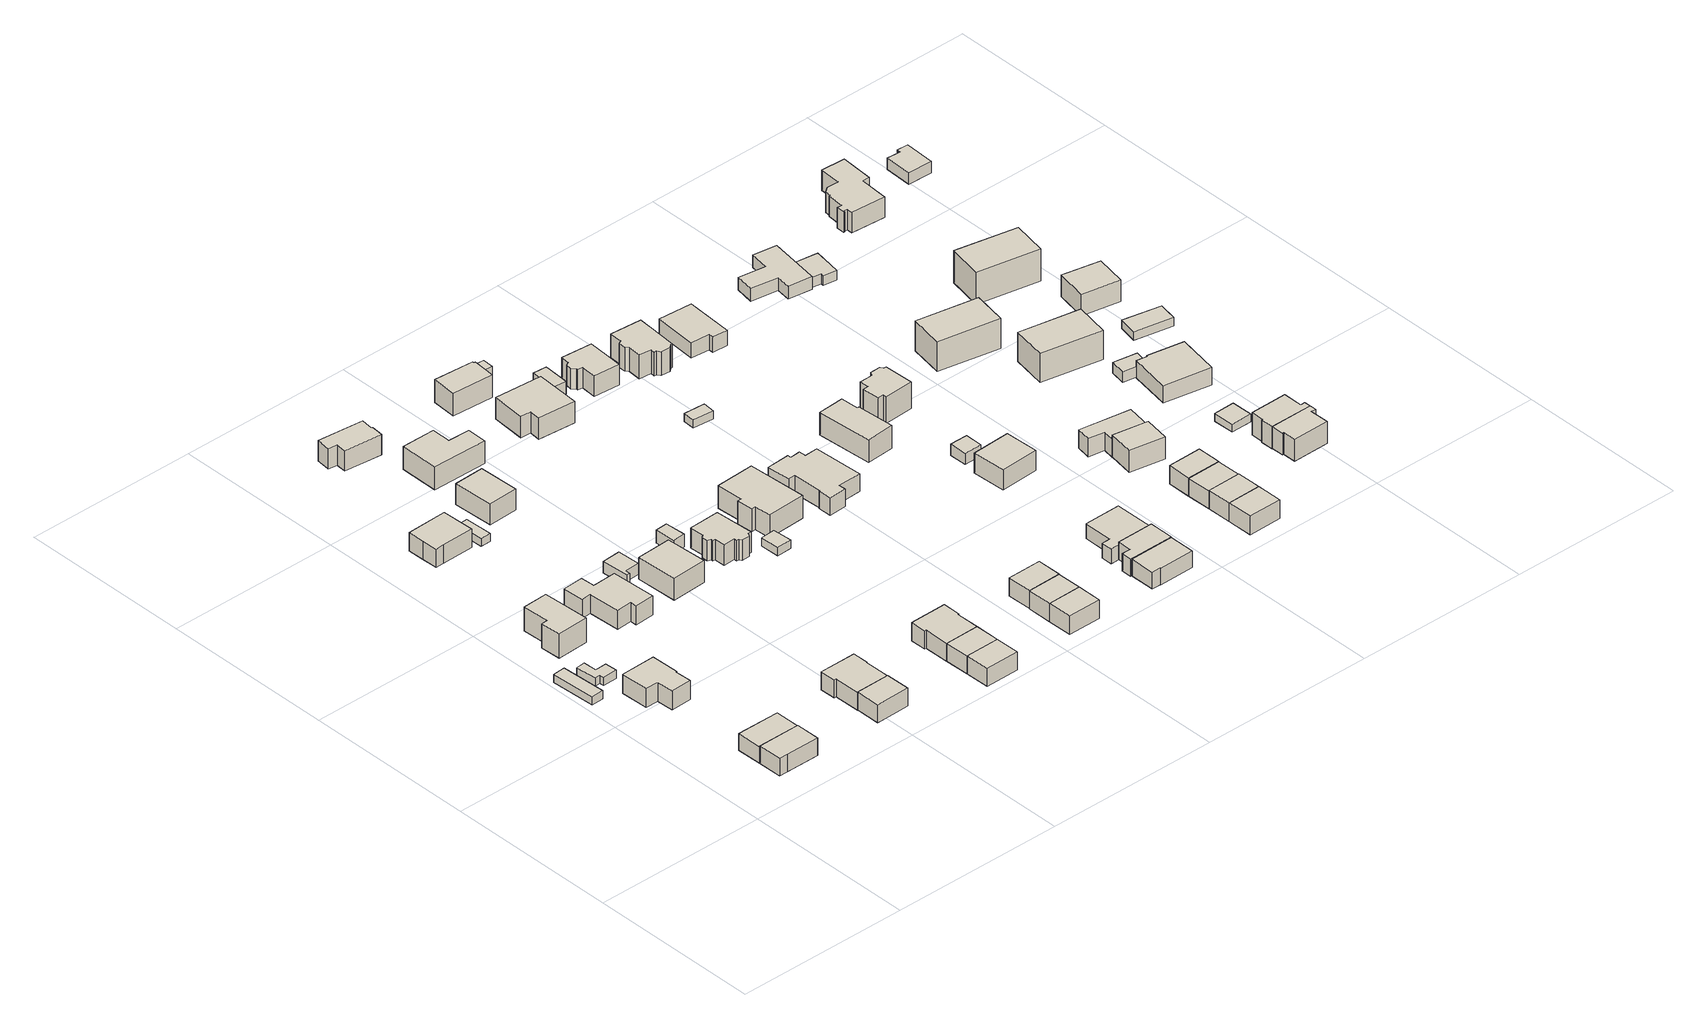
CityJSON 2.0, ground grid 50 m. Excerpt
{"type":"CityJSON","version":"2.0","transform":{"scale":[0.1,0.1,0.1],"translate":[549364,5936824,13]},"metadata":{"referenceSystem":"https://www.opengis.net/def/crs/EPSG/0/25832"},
"CityObjects":{
"building1":{"type":"Building","attributes":{"Gemeindeschluessel":"02200227","Geometrietyp2DReferenz":"3000","BezugspunktDach":"2000","function":"31001_1010","measuredHeight":2.42,"storeysAboveGround":1},"address":[{"country":"Germany","locality":"Hamburg","thoroughfareName":"Wülpensand","postcode":"22559"}],"geometry":[{"type":"Solid","lod":"1","boundaries":[[[[0,1,2,3]],[[4,5,6,7]],[[2,4,7,3]],[[1,5,4,2]],[[0,6,5,1]],[[3,7,6,0]]]]}]},
"building2":{"type":"Building","attributes":{"Gemeindeschluessel":"02200227","Geometrietyp2DReferenz":"3000","BezugspunktDach":"2000","function":"31001_1010","measuredHeight":6.44,"storeysAboveGround":2},"address":[{"country":"Germany","locality":"Hamburg","thoroughfareNumber":"44","thoroughfareName":"Wolferskamp","postcode":"22559"}],"geometry":[{"type":"Solid","lod":"1","boundaries":[[[[8,9,10,11,12]],[[13,14,15,16,17]],[[11,13,17,12]],[[10,14,13,11]],[[9,15,14,10]],[[8,16,15,9]],[[12,17,16,8]]]]}]},
"building3":{"type":"Building","attributes":{"Gemeindeschluessel":"02200227","Geometrietyp2DReferenz":"3000","BezugspunktDach":"2000","function":"31001_1010","measuredHeight":6.48,"storeysAboveGround":2},"address":[{"country":"Germany","locality":"Hamburg","thoroughfareNumber":"46","thoroughfareName":"Wolferskamp","postcode":"22559"}],"geometry":[{"type":"Solid","lod":"1","boundaries":[[[[18,11,10,19]],[[20,21,22,23]],[[10,20,23,19]],[[11,21,20,10]],[[18,22,21,11]],[[19,23,22,18]]]]}]},
"building4":{"type":"Building","attributes":{"Gemeindeschluessel":"02200227","Geometrietyp2DReferenz":"3000","BezugspunktDach":"2000","function":"31001_1010","measuredHeight":7.04,"storeysAboveGround":1},"address":[{"country":"Germany","locality":"Hamburg","thoroughfareNumber":"25a","thoroughfareName":"Wülpensand","postcode":"22559"}],"geometry":[{"type":"Solid","lod":"1","boundaries":[[[[24,25,26,27,28,29,30,31]],[[32,33,34,35,36,37,38,39]],[[30,32,39,31]],[[29,33,32,30]],[[28,34,33,29]],[[27,35,34,28]],[[26,36,35,27]],[[25,37,36,26]],[[24,38,37,25]],[[31,39,38,24]]]]}]},
"building5":{"type":"Building","attributes":{"Gemeindeschluessel":"02200227","Geometrietyp2DReferenz":"3000","BezugspunktDach":"2000","function":"31001_1010","measuredHeight":2.74,"storeysAboveGround":1},"address":[{"country":"Germany","locality":"Hamburg","thoroughfareName":"Wülpensand","postcode":"22559"}],"geometry":[{"type":"Solid","lod":"1","boundaries":[[[[40,41,42,43,44,45,46,47]],[[48,49,50,51,52,53,54,55]],[[46,48,55,47]],[[45,49,48,46]],[[44,50,49,45]],[[43,51,50,44]],[[42,52,51,43]],[[41,53,52,42]],[[40,54,53,41]],[[47,55,54,40]]]]}]},
"building6":{"type":"Building","attributes":{"Gemeindeschluessel":"02200227","Geometrietyp2DReferenz":"3000","BezugspunktDach":"2000","function":"31001_1010","measuredHeight":10.17,"storeysAboveGround":1},"address":[{"country":"Germany","locality":"Hamburg","thoroughfareNumber":"25","thoroughfareName":"Wülpensand","postcode":"22559"}],"geometry":[{"type":"Solid","lod":"1","boundaries":[[[[56,57,58,59,60,61]],[[62,63,64,65,66,67]],[[60,62,67,61]],[[59,63,62,60]],[[58,64,63,59]],[[57,65,64,58]],[[56,66,65,57]],[[61,67,66,56]]]]}]},
"building7":{"type":"Building","attributes":{"Gemeindeschluessel":"02200227","Geometrietyp2DReferenz":"3000","BezugspunktDach":"2000","function":"31001_1010","measuredHeight":5.89,"storeysAboveGround":2},"address":[{"country":"Germany","locality":"Hamburg","thoroughfareNumber":"36","thoroughfareName":"Wolferskamp","postcode":"22559"}],"geometry":[{"type":"Solid","lod":"1","boundaries":[[[[68,69,70,71]],[[72,73,74,75]],[[70,72,75,71]],[[69,73,72,70]],[[68,74,73,69]],[[71,75,74,68]]]]}]},
"building8":{"type":"Building","attributes":{"Gemeindeschluessel":"02200227","Geometrietyp2DReferenz":"3000","BezugspunktDach":"2000","function":"31001_1100","measuredHeight":8.63,"storeysAboveGround":1},"address":[{"country":"Germany","locality":"Hamburg","thoroughfareNumber":"23","thoroughfareName":"Wülpensand","postcode":"22559"}],"geometry":[{"type":"Solid","lod":"1","boundaries":[[[[76,77,78,79,80,81,82,83,84,85]],[[86,87,88,89,90,91,92,93,94,95]],[[84,86,95,85]],[[83,87,86,84]],[[82,88,87,83]],[[81,89,88,82]],[[80,90,89,81]],[[79,91,90,80]],[[78,92,91,79]],[[77,93,92,78]],[[76,94,93,77]],[[85,95,94,76]]]]}]},
"building9":{"type":"Building","attributes":{"Gemeindeschluessel":"02200227","Geometrietyp2DReferenz":"3000","BezugspunktDach":"2000","function":"31001_1010","measuredHeight":6.88,"storeysAboveGround":2},"address":[{"country":"Germany","locality":"Hamburg","thoroughfareNumber":"22","thoroughfareName":"Wülpensand","postcode":"22559"}],"geometry":[{"type":"Solid","lod":"1","boundaries":[[[[96,97,98,99,100,101]],[[102,103,104,105,106,107]],[[100,102,107,101]],[[99,103,102,100]],[[98,104,103,99]],[[97,105,104,98]],[[96,106,105,97]],[[101,107,106,96]]]]}]},
"building10":{"type":"Building","attributes":{"Gemeindeschluessel":"02200227","Geometrietyp2DReferenz":"3000","BezugspunktDach":"2000","function":"31001_1010","measuredHeight":6.05,"storeysAboveGround":2},"address":[{"country":"Germany","locality":"Hamburg","thoroughfareNumber":"38","thoroughfareName":"Wolferskamp","postcode":"22559"}],"geometry":[{"type":"Solid","lod":"1","boundaries":[[[[108,109,110,111,112,113,114,115]],[[116,117,118,119,120,121,122,123]],[[114,116,123,115]],[[113,117,116,114]],[[112,118,117,113]],[[111,119,118,112]],[[110,120,119,111]],[[109,121,120,110]],[[108,122,121,109]],[[115,123,122,108]]]]}]},
"building11":{"type":"Building","attributes":{"Gemeindeschluessel":"02200227","Geometrietyp2DReferenz":"3000","BezugspunktDach":"2000","function":"31001_2460","measuredHeight":2.36,"storeysAboveGround":1},"address":[{"country":"Germany","locality":"Hamburg","thoroughfareName":"Wülpensand","postcode":"22559"}],"geometry":[{"type":"Solid","lod":"1","boundaries":[[[[124,125,126,127]],[[128,129,130,131]],[[126,128,131,127]],[[125,129,128,126]],[[124,130,129,125]],[[127,131,130,124]]]]}]},
"building12":{"type":"Building","attributes":{"Gemeindeschluessel":"02200227","Geometrietyp2DReferenz":"3000","BezugspunktDach":"2000","function":"31001_2460","measuredHeight":3.91,"storeysAboveGround":1},"address":[{"country":"Germany","locality":"Hamburg","thoroughfareName":"Wülpensand","postcode":"22559"}],"geometry":[{"type":"Solid","lod":"1","boundaries":[[[[132,133,134,135,136,137]],[[138,139,140,141,142,143]],[[136,138,143,137]],[[135,139,138,136]],[[134,140,139,135]],[[133,141,140,134]],[[132,142,141,133]],[[137,143,142,132]]]]}]},
"building13":{"type":"Building","attributes":{"Gemeindeschluessel":"02200227","Geometrietyp2DReferenz":"3000","BezugspunktDach":"2000","function":"31001_1010","measuredHeight":8.27,"storeysAboveGround":1},"address":[{"country":"Germany","locality":"Hamburg","thoroughfareNumber":"21","thoroughfareName":"Wülpensand","postcode":"22559"}],"geometry":[{"type":"Solid","lod":"1","boundaries":[[[[144,145,146,147]],[[148,149,150,151]],[[146,148,151,147]],[[145,149,148,146]],[[144,150,149,145]],[[147,151,150,144]]]]}]},
"building14":{"type":"Building","attributes":{"Gemeindeschluessel":"02200227","Geometrietyp2DReferenz":"3000","BezugspunktDach":"2000","function":"31001_1010","measuredHeight":8.32,"storeysAboveGround":1},"address":[{"country":"Germany","locality":"Hamburg","thoroughfareNumber":"20","thoroughfareName":"Wülpensand","postcode":"22559"}],"geometry":[{"type":"Solid","lod":"1","boundaries":[[[[152,153,154,155]],[[156,157,158,159]],[[154,156,159,155]],[[153,157,156,154]],[[152,158,157,153]],[[155,159,158,152]]]]}]},
"building15":{"type":"Building","attributes":{"Gemeindeschluessel":"02200227","Geometrietyp2DReferenz":"3000","BezugspunktDach":"2000","function":"31001_1010","measuredHeight":8.67,"storeysAboveGround":1},"address":[{"country":"Germany","locality":"Hamburg","thoroughfareNumber":"22","thoroughfareName":"Wildkoppel","postcode":"22559"}],"geometry":[{"type":"Solid","lod":"1","boundaries":[[[[160,161,162,163,164,165,166,167]],[[168,169,170,171,172,173,174,175]],[[166,168,175,167]],[[165,169,168,166]],[[164,170,169,165]],[[163,171,170,164]],[[162,172,171,163]],[[161,173,172,162]],[[160,174,173,161]],[[167,175,174,160]]]]}]},
"building16":{"type":"Building","attributes":{"Gemeindeschluessel":"02200227","Geometrietyp2DReferenz":"3000","BezugspunktDach":"2000","function":"31001_1010","measuredHeight":6,"storeysAboveGround":2},"address":[{"country":"Germany","locality":"Hamburg","thoroughfareNumber":"26","thoroughfareName":"Wolferskamp","postcode":"22559"}],"geometry":[{"type":"Solid","lod":"1","boundaries":[[[[176,177,178,179]],[[180,181,182,183]],[[178,180,183,179]],[[177,181,180,178]],[[176,182,181,177]],[[179,183,182,176]]]]}]},
"building17":{"type":"Building","attributes":{"Gemeindeschluessel":"02200227","Geometrietyp2DReferenz":"3000","BezugspunktDach":"2000","function":"31001_1010","measuredHeight":5.91,"storeysAboveGround":2},"address":[{"country":"Germany","locality":"Hamburg","thoroughfareNumber":"28","thoroughfareName":"Wolferskamp","postcode":"22559"}],"geometry":[{"type":"Solid","lod":"1","boundaries":[[[[184,176,179,185]],[[183,182,186,187]],[[179,183,187,185]],[[176,182,183,179]],[[184,186,182,176]],[[185,187,186,184]]]]}]},
"building18":{"type":"Building","attributes":{"Gemeindeschluessel":"02200227","Geometrietyp2DReferenz":"3000","BezugspunktDach":"2000","function":"31001_1010","measuredHeight":6.17,"storeysAboveGround":2},"address":[{"country":"Germany","locality":"Hamburg","thoroughfareNumber":"30","thoroughfareName":"Wolferskamp","postcode":"22559"}],"geometry":[{"type":"Solid","lod":"1","boundaries":[[[[188,189,190,191,192,193,194,195]],[[196,197,187,186,198,199,200,201]],[[194,196,201,195]],[[193,197,196,194]],[[192,187,197,193]],[[191,186,187,192]],[[190,198,186,191]],[[189,199,198,190]],[[188,200,199,189]],[[195,201,200,188]]]]}]},
"building19":{"type":"Building","attributes":{"Gemeindeschluessel":"02200227","Geometrietyp2DReferenz":"3000","BezugspunktDach":"2000","function":"31001_2460","measuredHeight":4.42,"storeysAboveGround":1},"address":[{"country":"Germany","locality":"Hamburg","thoroughfareName":"Wülpensand","postcode":"22559"}],"geometry":[{"type":"Solid","lod":"1","boundaries":[[[[202,203,204,205]],[[206,207,208,209]],[[204,206,209,205]],[[203,207,206,204]],[[202,208,207,203]],[[205,209,208,202]]]]}]},
"building20":{"type":"Building","attributes":{"Gemeindeschluessel":"02200227","Geometrietyp2DReferenz":"3000","BezugspunktDach":"2000","function":"31001_1100","measuredHeight":8.51,"storeysAboveGround":1},"address":[{"country":"Germany","locality":"Hamburg","thoroughfareNumber":"24","thoroughfareName":"Wildkoppel","postcode":"22559"}],"geometry":[{"type":"Solid","lod":"1","boundaries":[[[[210,211,212,213,214,215]],[[216,217,218,219,220,221]],[[214,216,221,215]],[[213,217,216,214]],[[212,218,217,213]],[[211,219,218,212]],[[210,220,219,211]],[[215,221,220,210]]]]}]},
"building21":{"type":"Building","attributes":{"Gemeindeschluessel":"02200227","Geometrietyp2DReferenz":"3000","BezugspunktDach":"2000","function":"31001_1010","measuredHeight":8.12,"storeysAboveGround":1},"address":[{"country":"Germany","locality":"Hamburg","thoroughfareNumber":"19","thoroughfareName":"Wülpensand","postcode":"22559"}],"geometry":[{"type":"Solid","lod":"1","boundaries":[[[[222,223,224,225,226,227,228,229,230,231,232,233,234,235,236,237]],[[238,239,240,241,242,243,244,245,246,247,248,249,250,251,252,253]],[[236,238,253,237]],[[235,239,238,236]],[[234,240,239,235]],[[233,241,240,234]],[[232,242,241,233]],[[231,243,242,232]],[[230,244,243,231]],[[229,245,244,230]],[[228,246,245,229]],[[227,247,246,228]],[[226,248,247,227]],[[225,249,248,226]],[[224,250,249,225]],[[223,251,250,224]],[[222,252,251,223]],[[237,253,252,222]]]]}]},
"building22":{"type":"Building","attributes":{"Gemeindeschluessel":"02200227","Geometrietyp2DReferenz":"3000","BezugspunktDach":"2000","function":"31001_1310","measuredHeight":2.44,"storeysAboveGround":1},"address":[{"country":"Germany","locality":"Hamburg","thoroughfareName":"Wülpensand","postcode":"22559"}],"geometry":[{"type":"Solid","lod":"1","boundaries":[[[[254,255,256,257]],[[258,259,260,261]],[[256,258,261,257]],[[255,259,258,256]],[[254,260,259,255]],[[257,261,260,254]]]]}]},
"building23":{"type":"Building","attributes":{"Gemeindeschluessel":"02200227","Geometrietyp2DReferenz":"3000","BezugspunktDach":"2000","function":"31001_1010","measuredHeight":8.8,"storeysAboveGround":1},"address":[{"country":"Germany","locality":"Hamburg","thoroughfareNumber":"17","thoroughfareName":"Wülpensand","postcode":"22559"}],"geometry":[{"type":"Solid","lod":"1","boundaries":[[[[262,263,264,265,266,267,268,269]],[[270,271,272,273,274,275,276,277]],[[268,270,277,269]],[[267,271,270,268]],[[266,272,271,267]],[[265,273,272,266]],[[264,274,273,265]],[[263,275,274,264]],[[262,276,275,263]],[[269,277,276,262]]]]}]},
"building24":{"type":"Building","attributes":{"Gemeindeschluessel":"02200227","Geometrietyp2DReferenz":"3000","BezugspunktDach":"2000","function":"31001_1010","measuredHeight":6.11,"storeysAboveGround":2},"address":[{"country":"Germany","locality":"Hamburg","thoroughfareNumber":"18","thoroughfareName":"Wolferskamp","postcode":"22559"}],"geometry":[{"type":"Solid","lod":"1","boundaries":[[[[278,279,280,281]],[[282,283,284,285]],[[280,282,285,281]],[[279,283,282,280]],[[278,284,283,279]],[[281,285,284,278]]]]}]},
"building25":{"type":"Building","attributes":{"Gemeindeschluessel":"02200227","Geometrietyp2DReferenz":"3000","BezugspunktDach":"2000","function":"31001_1010","measuredHeight":6.06,"storeysAboveGround":2},"address":[{"country":"Germany","locality":"Hamburg","thoroughfareNumber":"20","thoroughfareName":"Wolferskamp","postcode":"22559"}],"geometry":[{"type":"Solid","lod":"1","boundaries":[[[[286,278,281,287]],[[285,284,288,289]],[[281,285,289,287]],[[278,284,285,281]],[[286,288,284,278]],[[287,289,288,286]]]]}]},
"building26":{"type":"Building","attributes":{"Gemeindeschluessel":"02200227","Geometrietyp2DReferenz":"3000","BezugspunktDach":"2000","function":"31001_1010","measuredHeight":8.91,"storeysAboveGround":1},"address":[{"country":"Germany","locality":"Hamburg","thoroughfareNumber":"15","thoroughfareName":"Wildkoppel","postcode":"22559"}],"geometry":[{"type":"Solid","lod":"1","boundaries":[[[[290,291,292,293,294,295]],[[296,297,298,299,300,301]],[[294,296,301,295]],[[293,297,296,294]],[[292,298,297,293]],[[291,299,298,292]],[[290,300,299,291]],[[295,301,300,290]]]]}]},
"building27":{"type":"Building","attributes":{"Gemeindeschluessel":"02200227","Geometrietyp2DReferenz":"3000","BezugspunktDach":"2000","function":"31001_1010","measuredHeight":6.03,"storeysAboveGround":2},"address":[{"country":"Germany","locality":"Hamburg","thoroughfareNumber":"22","thoroughfareName":"Wolferskamp","postcode":"22559"}],"geometry":[{"type":"Solid","lod":"1","boundaries":[[[[302,303,304,305]],[[306,307,308,309]],[[304,306,309,305]],[[303,307,306,304]],[[302,308,307,303]],[[305,309,308,302]]]]}]},
"building28":{"type":"Building","attributes":{"Gemeindeschluessel":"02200227","Geometrietyp2DReferenz":"3000","BezugspunktDach":"2000","function":"31001_1010","measuredHeight":8.26,"storeysAboveGround":2},"address":[{"country":"Germany","locality":"Hamburg","thoroughfareNumber":"18","thoroughfareName":"Wülpensand","postcode":"22559"}],"geometry":[{"type":"Solid","lod":"1","boundaries":[[[[310,311,312,313,314,315]],[[316,317,318,319,320,321]],[[314,316,321,315]],[[313,317,316,314]],[[312,318,317,313]],[[311,319,318,312]],[[310,320,319,311]],[[315,321,320,310]]]]}]},
"building29":{"type":"Building","attributes":{"Gemeindeschluessel":"02200227","Geometrietyp2DReferenz":"3000","BezugspunktDach":"2000","function":"31001_2460","measuredHeight":3.54,"storeysAboveGround":1},"address":[{"country":"Germany","locality":"Hamburg","thoroughfareName":"Wildkoppel","postcode":"22559"}],"geometry":[{"type":"Solid","lod":"1","boundaries":[[[[322,323,324,325,326,327]],[[328,329,330,331,332,333]],[[326,328,333,327]],[[325,329,328,326]],[[324,330,329,325]],[[323,331,330,324]],[[322,332,331,323]],[[327,333,332,322]]]]}]},
"building30":{"type":"Building","attributes":{"Gemeindeschluessel":"02200227","Geometrietyp2DReferenz":"3000","BezugspunktDach":"2000","function":"31001_1100","measuredHeight":7.34,"storeysAboveGround":1},"address":[{"country":"Germany","locality":"Hamburg","thoroughfareNumber":"15","thoroughfareName":"Wülpensand","postcode":"22559"}],"geometry":[{"type":"Solid","lod":"1","boundaries":[[[[334,335,336,337,338,339,340,341,342,343,344,345,346,347]],[[348,349,350,351,352,353,354,355,356,357,358,359,360,361]],[[346,348,361,347]],[[345,349,348,346]],[[344,350,349,345]],[[343,351,350,344]],[[342,352,351,343]],[[341,353,352,342]],[[340,354,353,341]],[[339,355,354,340]],[[338,356,355,339]],[[337,357,356,338]],[[336,358,357,337]],[[335,359,358,336]],[[334,360,359,335]],[[347,361,360,334]]]]}]},
"building31":{"type":"Building","attributes":{"Gemeindeschluessel":"02200227","Geometrietyp2DReferenz":"3000","BezugspunktDach":"2000","function":"31001_2460","measuredHeight":4.53,"storeysAboveGround":1},"address":[{"country":"Germany","locality":"Hamburg","thoroughfareName":"Wülpensand","postcode":"22559"}],"geometry":[{"type":"Solid","lod":"1","boundaries":[[[[362,363,364,365]],[[366,367,368,369]],[[364,366,369,365]],[[363,367,366,364]],[[362,368,367,363]],[[365,369,368,362]]]]}]},
"building32":{"type":"Building","attributes":{"Gemeindeschluessel":"02200227","Geometrietyp2DReferenz":"3000","BezugspunktDach":"2000","function":"31001_2460","measuredHeight":2.34,"storeysAboveGround":1},"address":[{"country":"Germany","locality":"Hamburg","thoroughfareName":"Wülpensand","postcode":"22559"}],"geometry":[{"type":"Solid","lod":"1","boundaries":[[[[370,371,372,373]],[[374,375,376,377]],[[372,374,377,373]],[[371,375,374,372]],[[370,376,375,371]],[[373,377,376,370]]]]}]},
"building33":{"type":"Building","attributes":{"Gemeindeschluessel":"02200227","Geometrietyp2DReferenz":"3000","BezugspunktDach":"2000","function":"31001_1010","measuredHeight":7.93,"storeysAboveGround":1},"address":[{"country":"Germany","locality":"Hamburg","thoroughfareNumber":"16","thoroughfareName":"Wülpensand","postcode":"22559"}],"geometry":[{"type":"Solid","lod":"1","boundaries":[[[[378,379,380,381,382,383,384,385,386,387]],[[388,389,390,391,392,393,394,395,396,397]],[[386,388,397,387]],[[385,389,388,386]],[[384,390,389,385]],[[383,391,390,384]],[[382,392,391,383]],[[381,393,392,382]],[[380,394,393,381]],[[379,395,394,380]],[[378,396,395,379]],[[387,397,396,378]]]]}]},
"building34":{"type":"Building","attributes":{"Gemeindeschluessel":"02200227","Geometrietyp2DReferenz":"3000","BezugspunktDach":"2000","function":"31001_1010","measuredHeight":6.5,"storeysAboveGround":2},"address":[{"country":"Germany","locality":"Hamburg","thoroughfareNumber":"10","thoroughfareName":"Wolferskamp","postcode":"22559"}],"geometry":[{"type":"Solid","lod":"1","boundaries":[[[[398,399,400,401,402,403,404]],[[405,406,407,408,409,410,411]],[[403,405,411,404]],[[402,406,405,403]],[[401,407,406,402]],[[400,408,407,401]],[[399,409,408,400]],[[398,410,409,399]],[[404,411,410,398]]]]}]},
"building35":{"type":"Building","attributes":{"Gemeindeschluessel":"02200227","Geometrietyp2DReferenz":"3000","BezugspunktDach":"2000","function":"31001_1010","measuredHeight":6.42,"storeysAboveGround":2},"address":[{"country":"Germany","locality":"Hamburg","thoroughfareNumber":"12","thoroughfareName":"Wolferskamp","postcode":"22559"}],"geometry":[{"type":"Solid","lod":"1","boundaries":[[[[412,413,414,415,416,417,418]],[[419,420,421,422,423,424,425]],[[417,419,425,418]],[[416,420,419,417]],[[415,421,420,416]],[[414,422,421,415]],[[413,423,422,414]],[[412,424,423,413]],[[418,425,424,412]]]]}]},
"building36":{"type":"Building","attributes":{"Gemeindeschluessel":"02200227","Geometrietyp2DReferenz":"3000","BezugspunktDach":"2000","function":"31001_1010","measuredHeight":6.13,"storeysAboveGround":2},"address":[{"country":"Germany","locality":"Hamburg","thoroughfareNumber":"14","thoroughfareName":"Wolferskamp","postcode":"22559"}],"geometry":[{"type":"Solid","lod":"1","boundaries":[[[[426,427,428,412,429,430,431]],[[432,433,434,435,436,437,438]],[[430,432,438,431]],[[429,433,432,430]],[[412,434,433,429]],[[428,435,434,412]],[[427,436,435,428]],[[426,437,436,427]],[[431,438,437,426]]]]}]},
"building37":{"type":"Building","attributes":{"Gemeindeschluessel":"02200227","Geometrietyp2DReferenz":"3000","BezugspunktDach":"2000","function":"31001_1100","measuredHeight":8.91,"storeysAboveGround":1},"address":[{"country":"Germany","locality":"Hamburg","thoroughfareNumber":"13","thoroughfareName":"Wülpensand","postcode":"22559"}],"geometry":[{"type":"Solid","lod":"1","boundaries":[[[[439,440,441,442,443,444]],[[445,446,447,448,449,450]],[[443,445,450,444]],[[442,446,445,443]],[[441,447,446,442]],[[440,448,447,441]],[[439,449,448,440]],[[444,450,449,439]]]]}]},
"building38":{"type":"Building","attributes":{"Gemeindeschluessel":"02200227","Geometrietyp2DReferenz":"3000","BezugspunktDach":"2000","function":"31001_1010","measuredHeight":9.08,"storeysAboveGround":1},"address":[{"country":"Germany","locality":"Hamburg","thoroughfareNumber":"14","thoroughfareName":"Wülpensand","postcode":"22559"}],"geometry":[{"type":"Solid","lod":"1","boundaries":[[[[451,452,453,454,455,456,457,458,459,460,461,462,463,464]],[[465,466,467,468,469,470,471,472,473,474,475,476,477,478]],[[463,465,478,464]],[[462,466,465,463]],[[461,467,466,462]],[[460,468,467,461]],[[459,469,468,460]],[[458,470,469,459]],[[457,471,470,458]],[[456,472,471,457]],[[455,473,472,456]],[[454,474,473,455]],[[453,475,474,454]],[[452,476,475,453]],[[451,477,476,452]],[[464,478,477,451]]]]}]},
"building39":{"type":"Building","attributes":{"Gemeindeschluessel":"02200227","Geometrietyp2DReferenz":"3000","BezugspunktDach":"2000","function":"31001_2460","measuredHeight":3.85,"storeysAboveGround":1},"address":[{"country":"Germany","locality":"Hamburg","thoroughfareName":"Wülpensand","postcode":"22559"}],"geometry":[{"type":"Solid","lod":"1","boundaries":[[[[479,480,439,444,443,481]],[[482,483,484,485,486,487]],[[443,482,487,481]],[[444,483,482,443]],[[439,484,483,444]],[[480,485,484,439]],[[479,486,485,480]],[[481,487,486,479]]]]}]},
"building40":{"type":"Building","attributes":{"Gemeindeschluessel":"02200227","Geometrietyp2DReferenz":"3000","BezugspunktDach":"2000","function":"31001_1010","measuredHeight":8.33,"storeysAboveGround":1},"address":[{"country":"Germany","locality":"Hamburg","thoroughfareNumber":"9","thoroughfareName":"Wülpensand","postcode":"22559"}],"geometry":[{"type":"Solid","lod":"1","boundaries":[[[[488,489,490,491]],[[492,493,494,495]],[[490,492,495,491]],[[489,493,492,490]],[[488,494,493,489]],[[491,495,494,488]]]]}]},
"building41":{"type":"Building","attributes":{"Gemeindeschluessel":"02200227","Geometrietyp2DReferenz":"3000","BezugspunktDach":"2000","function":"31001_1310","measuredHeight":3.85,"storeysAboveGround":1},"address":[{"country":"Germany","locality":"Hamburg","thoroughfareName":"Wülpensand","postcode":"22559"}],"geometry":[{"type":"Solid","lod":"1","boundaries":[[[[496,497,498,499]],[[500,501,502,503]],[[498,500,503,499]],[[497,501,500,498]],[[496,502,501,497]],[[499,503,502,496]]]]}]},
"building42":{"type":"Building","attributes":{"Gemeindeschluessel":"02200227","Geometrietyp2DReferenz":"3000","BezugspunktDach":"2000","function":"31001_1010","measuredHeight":10.32,"storeysAboveGround":1},"address":[{"country":"Germany","locality":"Hamburg","thoroughfareNumber":"11","thoroughfareName":"Wülpensand","postcode":"22559"}],"geometry":[{"type":"Solid","lod":"1","boundaries":[[[[504,505,506,507,508,509,510,511,512,513,514,515]],[[516,517,518,519,520,521,522,523,524,525,526,527]],[[514,516,527,515]],[[513,517,516,514]],[[512,518,517,513]],[[511,519,518,512]],[[510,520,519,511]],[[509,521,520,510]],[[508,522,521,509]],[[507,523,522,508]],[[506,524,523,507]],[[505,525,524,506]],[[504,526,525,505]],[[515,527,526,504]]]]}]},
"building43":{"type":"Building","attributes":{"Gemeindeschluessel":"02200227","Geometrietyp2DReferenz":"3000","BezugspunktDach":"2000","function":"31001_1010","measuredHeight":4.92,"storeysAboveGround":1},"address":[{"country":"Germany","locality":"Hamburg","thoroughfareNumber":"12","thoroughfareName":"Wülpensand","postcode":"22559"}],"geometry":[{"type":"Solid","lod":"1","boundaries":[[[[528,529,530,531,532,533]],[[534,535,536,537,538,539]],[[532,534,539,533]],[[531,535,534,532]],[[530,536,535,531]],[[529,537,536,530]],[[528,538,537,529]],[[533,539,538,528]]]]}]},
"building44":{"type":"Building","attributes":{"Gemeindeschluessel":"02200227","Geometrietyp2DReferenz":"3000","BezugspunktDach":"2000","function":"31001_1010","measuredHeight":6.17,"storeysAboveGround":2},"address":[{"country":"Germany","locality":"Hamburg","thoroughfareNumber":"2","thoroughfareName":"Wolferskamp","postcode":"22559"}],"geometry":[{"type":"Solid","lod":"1","boundaries":[[[[540,541,542,543]],[[544,545,546,547]],[[542,544,547,543]],[[541,545,544,542]],[[540,546,545,541]],[[543,547,546,540]]]]}]},
"building45":{"type":"Building","attributes":{"Gemeindeschluessel":"02200227","Geometrietyp2DReferenz":"3000","BezugspunktDach":"2000","function":"31001_1010","measuredHeight":6.14,"storeysAboveGround":2},"address":[{"country":"Germany","locality":"Hamburg","thoroughfareNumber":"4","thoroughfareName":"Wolferskamp","postcode":"22559"}],"geometry":[{"type":"Solid","lod":"1","boundaries":[[[[548,540,543,549]],[[547,546,550,551]],[[543,547,551,549]],[[540,546,547,543]],[[548,550,546,540]],[[549,551,550,548]]]]}]},
"building46":{"type":"Building","attributes":{"Gemeindeschluessel":"02200227","Geometrietyp2DReferenz":"3000","BezugspunktDach":"2000","function":"31001_1010","measuredHeight":6,"storeysAboveGround":2},"address":[{"country":"Germany","locality":"Hamburg","thoroughfareNumber":"6","thoroughfareName":"Wolferskamp","postcode":"22559"}],"geometry":[{"type":"Solid","lod":"1","boundaries":[[[[552,548,549,553]],[[554,555,556,557]],[[549,554,557,553]],[[548,555,554,549]],[[552,556,555,548]],[[553,557,556,552]]]]}]},
"building47":{"type":"Building","attributes":{"Gemeindeschluessel":"02200227","Geometrietyp2DReferenz":"3000","BezugspunktDach":"2000","function":"31001_1010","measuredHeight":5.96,"storeysAboveGround":2},"address":[{"country":"Germany","locality":"Hamburg","thoroughfareNumber":"8","thoroughfareName":"Wolferskamp","postcode":"22559"}],"geometry":[{"type":"Solid","lod":"1","boundaries":[[[[558,552,553,559]],[[560,561,562,563]],[[553,560,563,559]],[[552,561,560,553]],[[558,562,561,552]],[[559,563,562,558]]]]}]},
"building48":{"type":"Building","attributes":{"Gemeindeschluessel":"02200227","Geometrietyp2DReferenz":"3000","BezugspunktDach":"2000","function":"31001_1010","measuredHeight":7.23,"storeysAboveGround":1},"address":[{"country":"Germany","locality":"Hamburg","thoroughfareNumber":"64","thoroughfareName":"Flerrentwiete","postcode":"22559"}],"geometry":[{"type":"Solid","lod":"1","boundaries":[[[[564,565,566,567]],[[568,569,570,571]],[[566,568,571,567]],[[565,569,568,566]],[[564,570,569,565]],[[567,571,570,564]]]]}]},
"building49":{"type":"Building","attributes":{"Gemeindeschluessel":"02200227","Geometrietyp2DReferenz":"3000","BezugspunktDach":"2000","function":"31001_1010","measuredHeight":7.5,"storeysAboveGround":1},"address":[{"country":"Germany","locality":"Hamburg","thoroughfareNumber":"64a","thoroughfareName":"Flerrentwiete","postcode":"22559"}],"geometry":[{"type":"Solid","lod":"1","boundaries":[[[[572,573,574,575,576,577]],[[578,579,580,581,582,583]],[[576,578,583,577]],[[575,579,578,576]],[[574,580,579,575]],[[573,581,580,574]],[[572,582,581,573]],[[577,583,582,572]]]]}]},
"building50":{"type":"Building","attributes":{"Gemeindeschluessel":"02200227","Geometrietyp2DReferenz":"3000","BezugspunktDach":"2000","function":"31001_1010","measuredHeight":3.7,"storeysAboveGround":1},"address":[{"country":"Germany","locality":"Hamburg","thoroughfareNumber":"8","thoroughfareName":"Wülpensand","postcode":"22559"}],"geometry":[{"type":"Solid","lod":"1","boundaries":[[[[584,585,586,587,588,589,590,591,592]],[[593,594,595,596,597,598,599,600,601]],[[591,593,601,592]],[[590,594,593,591]],[[589,595,594,590]],[[588,596,595,589]],[[587,597,596,588]],[[586,598,597,587]],[[585,599,598,586]],[[584,600,599,585]],[[592,601,600,584]]]]}]},
"building51":{"type":"Building","attributes":{"Gemeindeschluessel":"02200227","Geometrietyp2DReferenz":"3000","BezugspunktDach":"2000","function":"31001_1100","measuredHeight":10.31,"storeysAboveGround":3},"address":[{"country":"Germany","locality":"Hamburg","thoroughfareNumber":"7","thoroughfareName":"Wülpensand","postcode":"22559"}],"geometry":[{"type":"Solid","lod":"1","boundaries":[[[[602,603,604,605]],[[606,607,608,609]],[[604,606,609,605]],[[603,607,606,604]],[[602,608,607,603]],[[605,609,608,602]]]]}]},
"building52":{"type":"Building","attributes":{"Gemeindeschluessel":"02200227","Geometrietyp2DReferenz":"3000","BezugspunktDach":"2000","function":"31001_2460","measuredHeight":2.28,"storeysAboveGround":1},"address":[{"country":"Germany","locality":"Hamburg","thoroughfareName":"Flerrentwiete","postcode":"22559"}],"geometry":[{"type":"Solid","lod":"1","boundaries":[[[[610,611,612,613]],[[614,615,616,617]],[[612,614,617,613]],[[611,615,614,612]],[[610,616,615,611]],[[613,617,616,610]]]]}]},
"building53":{"type":"Building","attributes":{"Gemeindeschluessel":"02200227","Geometrietyp2DReferenz":"3000","BezugspunktDach":"2000","function":"31001_1010","measuredHeight":7.03,"storeysAboveGround":2},"address":[{"country":"Germany","locality":"Hamburg","thoroughfareNumber":"66b","thoroughfareName":"Flerrentwiete","postcode":"22559"}],"geometry":[{"type":"Solid","lod":"1","boundaries":[[[[618,619,620,621,622,623,624,625]],[[626,627,628,629,630,631,632,633]],[[624,626,633,625]],[[623,627,626,624]],[[622,628,627,623]],[[621,629,628,622]],[[620,630,629,621]],[[619,631,630,620]],[[618,632,631,619]],[[625,633,632,618]]]]}]},
"building54":{"type":"Building","attributes":{"Gemeindeschluessel":"02200227","Geometrietyp2DReferenz":"3000","BezugspunktDach":"2000","function":"31001_2460","measuredHeight":2.87,"storeysAboveGround":1},"address":[{"country":"Germany","locality":"Hamburg","thoroughfareName":"Wülpensand","postcode":"22559"}],"geometry":[{"type":"Solid","lod":"1","boundaries":[[[[634,635,636,637,638,589]],[[639,640,641,642,643,644]],[[638,639,644,589]],[[637,640,639,638]],[[636,641,640,637]],[[635,642,641,636]],[[634,643,642,635]],[[589,644,643,634]]]]}]},
"building55":{"type":"Building","attributes":{"Gemeindeschluessel":"02200227","Geometrietyp2DReferenz":"3000","BezugspunktDach":"2000","function":"31001_1010","measuredHeight":11.43,"storeysAboveGround":1},"address":[{"country":"Germany","locality":"Hamburg","thoroughfareNumber":"60a","thoroughfareName":"Flerrentwiete","postcode":"22559"}],"geometry":[{"type":"Solid","lod":"1","boundaries":[[[[645,646,647,648]],[[649,650,651,652]],[[647,649,652,648]],[[646,650,649,647]],[[645,651,650,646]],[[648,652,651,645]]]]}]},
"building56":{"type":"Building","attributes":{"Gemeindeschluessel":"02200227","Geometrietyp2DReferenz":"3000","BezugspunktDach":"2000","function":"31001_1010","measuredHeight":7.18,"storeysAboveGround":2},"address":[{"country":"Germany","locality":"Hamburg","thoroughfareNumber":"66a","thoroughfareName":"Flerrentwiete","postcode":"22559"}],"geometry":[{"type":"Solid","lod":"1","boundaries":[[[[653,654,655,656,657,658,659,660]],[[627,661,662,663,664,665,666,628]],[[659,627,628,660]],[[658,661,627,659]],[[657,662,661,658]],[[656,663,662,657]],[[655,664,663,656]],[[654,665,664,655]],[[653,666,665,654]],[[660,628,666,653]]]]}]},
"building57":{"type":"Building","attributes":{"Gemeindeschluessel":"02200227","Geometrietyp2DReferenz":"3000","BezugspunktDach":"2000","function":"31001_2460","measuredHeight":3.08,"storeysAboveGround":1},"address":[{"country":"Germany","locality":"Hamburg","thoroughfareName":"Flerrentwiete","postcode":"22559"}],"geometry":[{"type":"Solid","lod":"1","boundaries":[[[[667,668,669,670,671]],[[672,673,674,675,676]],[[670,672,676,671]],[[669,673,672,670]],[[668,674,673,669]],[[667,675,674,668]],[[671,676,675,667]]]]}]},
"building58":{"type":"Building","attributes":{"Gemeindeschluessel":"02200227","Geometrietyp2DReferenz":"3000","BezugspunktDach":"2000","function":"31001_1100","measuredHeight":6.33,"storeysAboveGround":1},"address":[{"country":"Germany","locality":"Hamburg","thoroughfareNumber":"62a","thoroughfareName":"Flerrentwiete","postcode":"22559"}],"geometry":[{"type":"Solid","lod":"1","boundaries":[[[[677,678,679,680,681,682]],[[683,684,685,686,687,688]],[[681,683,688,682]],[[680,684,683,681]],[[679,685,684,680]],[[678,686,685,679]],[[677,687,686,678]],[[682,688,687,677]]]]}]},
"building59":{"type":"Building","attributes":{"Gemeindeschluessel":"02200227","Geometrietyp2DReferenz":"3000","BezugspunktDach":"2000","function":"31001_1010","measuredHeight":11.32,"storeysAboveGround":2},"address":[{"country":"Germany","locality":"Hamburg","thoroughfareNumber":"5","thoroughfareName":"Wülpensand","postcode":"22559"}],"geometry":[{"type":"Solid","lod":"1","boundaries":[[[[689,690,691,692]],[[693,694,695,696]],[[691,693,696,692]],[[690,694,693,691]],[[689,695,694,690]],[[692,696,695,689]]]]}]},
"building60":{"type":"Building","attributes":{"Gemeindeschluessel":"02200227","Geometrietyp2DReferenz":"3000","BezugspunktDach":"2000","function":"31001_2460","measuredHeight":2.56,"storeysAboveGround":1},"address":[{"country":"Germany","locality":"Hamburg","thoroughfareName":"Flerrentwiete","postcode":"22559"}],"geometry":[{"type":"Solid","lod":"1","boundaries":[[[[697,698,699,700]],[[701,702,703,704]],[[699,701,704,700]],[[698,702,701,699]],[[697,703,702,698]],[[700,704,703,697]]]]}]},
"building61":{"type":"Building","attributes":{"Gemeindeschluessel":"02200227","Geometrietyp2DReferenz":"3000","BezugspunktDach":"2000","function":"31001_1010","measuredHeight":7.28,"storeysAboveGround":2},"address":[{"country":"Germany","locality":"Hamburg","thoroughfareNumber":"56","thoroughfareName":"Flerrentwiete","postcode":"22559"}],"geometry":[{"type":"Solid","lod":"1","boundaries":[[[[705,706,707,708]],[[709,710,711,712]],[[707,709,712,708]],[[706,710,709,707]],[[705,711,710,706]],[[708,712,711,705]]]]}]},
"building62":{"type":"Building","attributes":{"Gemeindeschluessel":"02200227","Geometrietyp2DReferenz":"3000","BezugspunktDach":"2000","function":"31001_1010","measuredHeight":10.25,"storeysAboveGround":1},"address":[{"country":"Germany","locality":"Hamburg","thoroughfareNumber":"6","thoroughfareName":"Wülpensand","postcode":"22559"}],"geometry":[{"type":"Solid","lod":"1","boundaries":[[[[713,714,715,716,717,718,719,720,721,722,723,724,725,726,727,728,729]],[[730,731,732,733,734,735,736,737,738,739,740,741,742,743,744,745,746]],[[728,730,746,729]],[[727,731,730,728]],[[726,732,731,727]],[[725,733,732,726]],[[724,734,733,725]],[[723,735,734,724]],[[722,736,735,723]],[[721,737,736,722]],[[720,738,737,721]],[[719,739,738,720]],[[718,740,739,719]],[[717,741,740,718]],[[716,742,741,717]],[[715,743,742,716]],[[714,744,743,715]],[[713,745,744,714]],[[729,746,745,713]]]]}]},
"building63":{"type":"Building","attributes":{"Gemeindeschluessel":"02200227","Geometrietyp2DReferenz":"3000","BezugspunktDach":"2000","function":"31001_1010","measuredHeight":3.67,"storeysAboveGround":1},"address":[{"country":"Germany","locality":"Hamburg","thoroughfareNumber":"4","thoroughfareName":"Wülpensand","postcode":"22559"}],"geometry":[{"type":"Solid","lod":"1","boundaries":[[[[747,748,749,750,751,752,753]],[[754,755,756,757,758,759,760]],[[752,754,760,753]],[[751,755,754,752]],[[750,756,755,751]],[[749,757,756,750]],[[748,758,757,749]],[[747,759,758,748]],[[753,760,759,747]]]]}]}
},
"vertices":[
[40,723,21],[46,594,21],[11,592,21],[5,721,21],[11,592,45],[46,594,45],[40,723,45],[5,721,45],
[162,71,30],[137,71,30],[137,140,30],[260,141,30],[260,71,30],[260,141,81],[137,140,81],[137,71,81],[162,71,81],[260,71,81],
[260,213,30],[136,213,30],[137,140,79],[260,141,79],[260,213,79],[136,213,79],
[131,442,28],[129,491,28],[92,490,28],[90,571,28],[190,573,28],[192,493,28],[189,493,28],[191,443,28],[189,493,84],[192,493,84],[190,573,84],[90,571,84],[92,490,84],[129,491,84],[131,442,84],[191,443,84],
[82,643,22],[66,642,22],[62,703,22],[88,705,22],[90,666,22],[123,667,22],[125,632,22],[83,630,22],[125,632,46],[123,667,46],[90,666,46],[88,705,46],[62,703,46],[66,642,46],[82,643,46],[83,630,46],
[165,923,22],[171,787,22],[80,783,22],[77,842,22],[96,843,22],[93,920,22],[96,843,93],[77,842,93],[80,783,93],[171,787,93],[165,923,93],[93,920,93],
[553,144,28],[554,74,28],[456,73,28],[456,143,28],[456,73,81],[554,74,81],[553,144,81],[456,143,81],
[255,864,24],[227,863,24],[224,923,24],[283,926,24],[285,885,24],[354,888,24],[360,759,24],[304,756,24],[303,775,24],[259,773,24],[303,775,80],[304,756,80],[360,759,80],[354,888,80],[285,885,80],[283,926,80],[224,923,80],[227,863,80],[255,864,80],[259,773,80],
[224,1345,24],[227,1251,24],[133,1249,24],[110,1248,24],[109,1294,24],[108,1341,24],[109,1294,78],[110,1248,78],[133,1249,78],[227,1251,78],[224,1345,78],[108,1341,78],
[554,263,27],[554,218,27],[553,218,27],[553,144,27],[456,143,27],[455,218,27],[449,218,27],[448,263,27],[449,218,80],[455,218,80],[456,143,80],[553,144,80],[553,218,80],[554,218,80],[554,263,80],[448,263,80],
[273,1318,24],[275,1239,24],[246,1239,24],[244,1317,24],[246,1239,48],[275,1239,48],[273,1318,48],[244,1317,48],
[400,883,27],[389,883,27],[385,961,27],[439,964,27],[442,899,27],[400,897,27],[442,899,60],[439,964,60],[385,961,60],[389,883,60],[400,883,60],[400,897,60],
[429,884,28],[529,888,28],[535,769,28],[434,764,28],[535,769,92],[529,888,92],[429,884,92],[434,764,92],
[400,1404,26],[404,1289,26],[319,1286,26],[314,1401,26],[319,1286,88],[404,1289,88],[400,1404,88],[314,1401,88],
[219,1689,17],[222,1718,17],[196,1721,17],[200,1762,17],[332,1749,17],[328,1714,17],[331,1713,17],[328,1678,17],[331,1713,77],[328,1714,77],[332,1749,77],[200,1762,77],[196,1721,77],[222,1718,77],[219,1689,77],[328,1678,77],
[845,76,27],[846,6,27],[748,5,27],[747,75,27],[748,5,80],[846,6,80],[845,76,80],[747,75,80],
[844,146,27],[746,145,27],[844,146,80],[746,145,80],
[847,264,26],[847,213,26],[844,213,26],[844,146,26],[746,145,26],[746,218,26],[741,218,26],[741,263,26],[741,218,80],[746,218,80],[844,213,80],[847,213,80],[847,264,80],[741,263,80],
[598,908,26],[563,907,26],[560,965,26],[595,967,26],[560,965,64],[563,907,64],[598,908,64],[595,967,64],
[324,1597,20],[421,1597,20],[420,1541,20],[483,1540,20],[482,1483,20],[323,1485,20],[482,1483,87],[483,1540,87],[420,1541,87],[421,1597,87],[324,1597,87],[323,1485,87],
[662,774,27],[657,781,27],[652,781,27],[651,789,27],[617,788,27],[616,819,27],[609,819,27],[609,825,27],[600,829,27],[600,846,27],[608,853,27],[606,893,27],[694,896,27],[700,783,27],[691,783,27],[685,774,27],[691,783,87],[700,783,87],[694,896,87],[606,893,87],[608,853,87],[600,846,87],[600,829,87],[609,825,87],[609,819,87],[616,819,87],[617,788,87],[651,789,87],[652,781,87],[657,781,87],[662,774,87],[685,774,87],
[777,787,27],[780,732,27],[737,730,27],[735,785,27],[737,730,52],[780,732,52],[777,787,52],[735,785,52],
[875,973,26],[884,803,26],[773,798,26],[770,845,26],[758,845,26],[755,891,26],[768,892,26],[764,968,26],[768,892,93],[755,891,93],[758,845,93],[770,845,93],[773,798,93],[884,803,93],[875,973,93],[764,968,93],
[1132,100,25],[1132,29,25],[1036,29,25],[1035,99,25],[1036,29,79],[1132,29,79],[1132,100,79],[1035,99,79],
[1131,170,25],[1035,169,25],[1131,170,79],[1035,169,79],
[565,1749,16],[680,1741,16],[680,1736,16],[684,1736,16],[679,1670,16],[560,1678,16],[679,1670,83],[684,1736,83],[680,1736,83],[680,1741,83],[565,1749,83],[560,1678,83],
[1131,240,26],[1131,170,26],[1035,169,26],[1034,239,26],[1035,169,80],[1131,170,80],[1131,240,80],[1034,239,80],
[642,1467,21],[645,1498,21],[615,1500,21],[622,1597,21],[759,1587,21],[750,1458,21],[759,1587,84],[622,1597,84],[615,1500,84],[645,1498,84],[642,1467,84],[750,1458,84],
[680,1741,18],[682,1769,18],[738,1765,18],[736,1732,18],[684,1736,18],[680,1736,18],[684,1736,46],[736,1732,46],[738,1765,46],[682,1769,46],[680,1741,46],[680,1736,46],
[992,771,24],[942,769,24],[941,807,24],[944,808,24],[940,892,24],[920,891,24],[917,959,24],[983,962,24],[983,952,24],[1013,954,24],[1014,934,24],[1052,936,24],[1059,793,24],[991,790,24],[1059,793,76],[1052,936,76],[1014,934,76],[1013,954,76],[983,952,76],[983,962,76],[917,959,76],[920,891,76],[940,892,76],[944,808,76],[941,807,76],[942,769,76],[992,771,76],[991,790,76],
[774,1561,19],[779,1636,19],[819,1633,19],[814,1558,19],[819,1633,57],[779,1636,57],[774,1561,57],[814,1558,57],
[947,1287,19],[1008,1283,19],[1005,1248,19],[945,1253,19],[1005,1248,43],[1008,1283,43],[947,1287,43],[945,1253,43],
[848,1554,17],[848,1560,17],[839,1568,17],[841,1585,17],[851,1590,17],[853,1615,17],[942,1608,17],[934,1502,17],[859,1508,17],[863,1552,17],[859,1508,78],[934,1502,78],[942,1608,78],[853,1615,78],[851,1590,78],[841,1585,78],[839,1568,78],[848,1560,78],[848,1554,78],[863,1552,78],
[1431,102,27],[1431,28,27],[1328,27,27],[1328,29,27],[1303,29,27],[1303,101,27],[1316,101,27],[1303,101,76],[1303,29,76],[1328,29,76],[1328,27,76],[1431,28,76],[1431,102,76],[1316,101,76],
[1431,172,26],[1431,102,26],[1316,101,26],[1300,101,26],[1300,131,26],[1325,131,26],[1325,171,26],[1325,131,78],[1300,131,78],[1300,101,78],[1316,101,78],[1431,102,78],[1431,172,78],[1325,171,78],
[1325,286,26],[1327,286,26],[1430,287,26],[1300,171,26],[1300,202,26],[1325,202,26],[1300,202,70],[1300,171,70],[1431,172,70],[1430,287,70],[1327,286,70],[1325,286,70],[1325,202,70],
[1229,980,21],[1236,872,21],[1156,867,21],[1146,1027,21],[1221,1031,21],[1224,980,21],[1221,1031,88],[1146,1027,88],[1156,867,88],[1236,872,88],[1229,980,88],[1224,980,88],
[1092,1598,9],[1083,1477,9],[1078,1477,9],[1069,1469,9],[1041,1471,9],[1034,1481,9],[1028,1481,9],[1029,1493,9],[994,1496,9],[997,1535,9],[989,1543,9],[990,1563,9],[1000,1568,9],[1002,1605,9],[1000,1568,79],[990,1563,79],[989,1543,79],[997,1535,79],[994,1496,79],[1029,1493,79],[1028,1481,79],[1034,1481,79],[1041,1471,79],[1069,1469,79],[1078,1477,79],[1083,1477,79],[1092,1598,79],[1002,1605,79],
[1256,1053,21],[1260,982,21],[1220,1051,21],[1221,1031,49],[1224,980,49],[1229,980,49],[1260,982,49],[1256,1053,49],[1220,1051,49],
[1424,570,25],[1313,565,25],[1309,661,25],[1420,666,25],[1309,661,84],[1313,565,84],[1424,570,84],[1420,666,84],
[1369,704,23],[1318,704,23],[1318,754,23],[1369,754,23],[1318,754,56],[1318,704,56],[1369,704,56],[1369,754,56],
[1331,1045,19],[1336,1055,19],[1366,1056,19],[1372,1047,19],[1378,1047,19],[1381,961,19],[1296,957,19],[1296,968,19],[1279,967,19],[1277,1017,19],[1294,1018,19],[1292,1044,19],[1294,1018,96],[1277,1017,96],[1279,967,96],[1296,968,96],[1296,957,96],[1381,961,96],[1378,1047,96],[1372,1047,96],[1366,1056,96],[1336,1055,96],[1331,1045,96],[1292,1044,96],
[1243,1585,14],[1234,1449,14],[1190,1452,14],[1191,1465,14],[1137,1469,14],[1146,1592,14],[1137,1469,59],[1191,1465,59],[1190,1452,59],[1234,1449,59],[1243,1585,59],[1146,1592,59],
[1716,104,29],[1717,31,29],[1620,30,29],[1619,103,29],[1620,30,84],[1717,31,84],[1716,104,84],[1619,103,84],
[1716,174,29],[1619,173,29],[1716,174,84],[1619,173,84],
[1715,244,29],[1618,243,29],[1619,173,82],[1716,174,82],[1715,244,82],[1618,243,82],
[1715,312,29],[1618,311,29],[1618,243,83],[1715,244,83],[1715,312,83],[1618,311,83],
[1690,465,30],[1678,391,30],[1577,408,30],[1590,482,30],[1577,408,95],[1678,391,95],[1690,465,95],[1590,482,95],
[1590,482,29],[1595,514,29],[1549,522,29],[1556,564,29],[1703,540,29],[1690,465,29],[1703,540,83],[1556,564,83],[1549,522,83],[1595,514,83],[1590,482,83],[1690,465,83],
[1393,1538,18],[1401,1592,18],[1480,1580,18],[1488,1635,18],[1556,1625,18],[1534,1481,18],[1533,1475,18],[1464,1485,18],[1470,1526,18],[1464,1485,55],[1533,1475,55],[1534,1481,55],[1556,1625,55],[1488,1635,55],[1480,1580,55],[1401,1592,55],[1393,1538,55],[1470,1526,55],
[1548,1130,15],[1723,1097,15],[1705,999,15],[1530,1032,15],[1705,999,103],[1723,1097,103],[1548,1130,103],[1530,1032,103],
[1927,424,30],[1928,364,30],[1868,363,30],[1867,423,30],[1868,363,53],[1928,364,53],[1927,424,53],[1867,423,53],
[2001,174,33],[1895,173,33],[1895,211,33],[1891,211,33],[1891,247,33],[2014,248,33],[2014,229,33],[2000,229,33],[2014,229,97],[2014,248,97],[1891,247,97],[1891,211,97],[1895,211,97],[1895,173,97],[2001,174,97],[2000,229,97],
[1546,1554,18],[1614,1544,18],[1601,1462,18],[1562,1468,18],[1563,1476,18],[1563,1476,47],[1562,1468,47],[1601,1462,47],[1614,1544,47],[1546,1554,47],[1534,1481,47],
[1697,931,17],[1871,898,17],[1852,799,17],[1678,832,17],[1852,799,103],[1871,898,103],[1697,931,103],[1678,832,103],
[1891,284,31],[1894,284,31],[1894,321,31],[2000,322,31],[2000,266,31],[2013,266,31],[2014,248,31],[1891,247,31],[2013,266,97],[2000,266,97],[2000,322,97],[1894,321,97],[1894,284,97],[1891,284,97],
[1823,735,26],[1892,723,26],[1885,682,26],[1884,679,26],[1815,691,26],[1884,679,57],[1885,682,57],[1892,723,57],[1823,735,57],[1815,691,57],
[1853,684,24],[1884,679,24],[1885,682,24],[1989,663,24],[1967,542,24],[1832,566,24],[1967,542,75],[1989,663,75],[1885,682,75],[1884,679,75],[1853,684,75],[1832,566,75],
[1805,1273,11],[1981,1238,11],[1962,1138,11],[1785,1172,11],[1962,1138,106],[1981,1238,106],[1805,1273,106],[1785,1172,106],
[1966,858,20],[2075,836,20],[2064,782,20],[1955,804,20],[2064,782,45],[2075,836,45],[1966,858,45],[1955,804,45],
[1946,1049,21],[2054,1027,21],[2037,939,21],[1928,960,21],[2037,939,85],[2054,1027,85],[1946,1049,85],[1928,960,85],
[1870,1664,9],[1864,1581,9],[1764,1588,9],[1765,1604,9],[1755,1605,9],[1754,1601,9],[1751,1602,9],[1752,1626,9],[1766,1625,9],[1770,1673,9],[1773,1673,9],[1774,1690,9],[1790,1702,9],[1824,1700,9],[1828,1762,9],[1897,1758,9],[1890,1663,9],[1897,1758,69],[1828,1762,69],[1824,1700,69],[1790,1702,69],[1774,1690,69],[1773,1673,69],[1770,1673,69],[1766,1625,69],[1752,1626,69],[1751,1602,69],[1754,1601,69],[1755,1605,69],[1765,1604,69],[1764,1588,69],[1864,1581,69],[1870,1664,69],[1890,1663,69],
[1998,1717,11],[2038,1715,11],[2038,1723,11],[2038,1726,11],[2070,1724,11],[2066,1636,11],[1995,1638,11],[2066,1636,44],[2070,1724,44],[2038,1726,44],[2038,1723,44],[2038,1715,44],[1998,1717,44],[1995,1638,44]
]}
